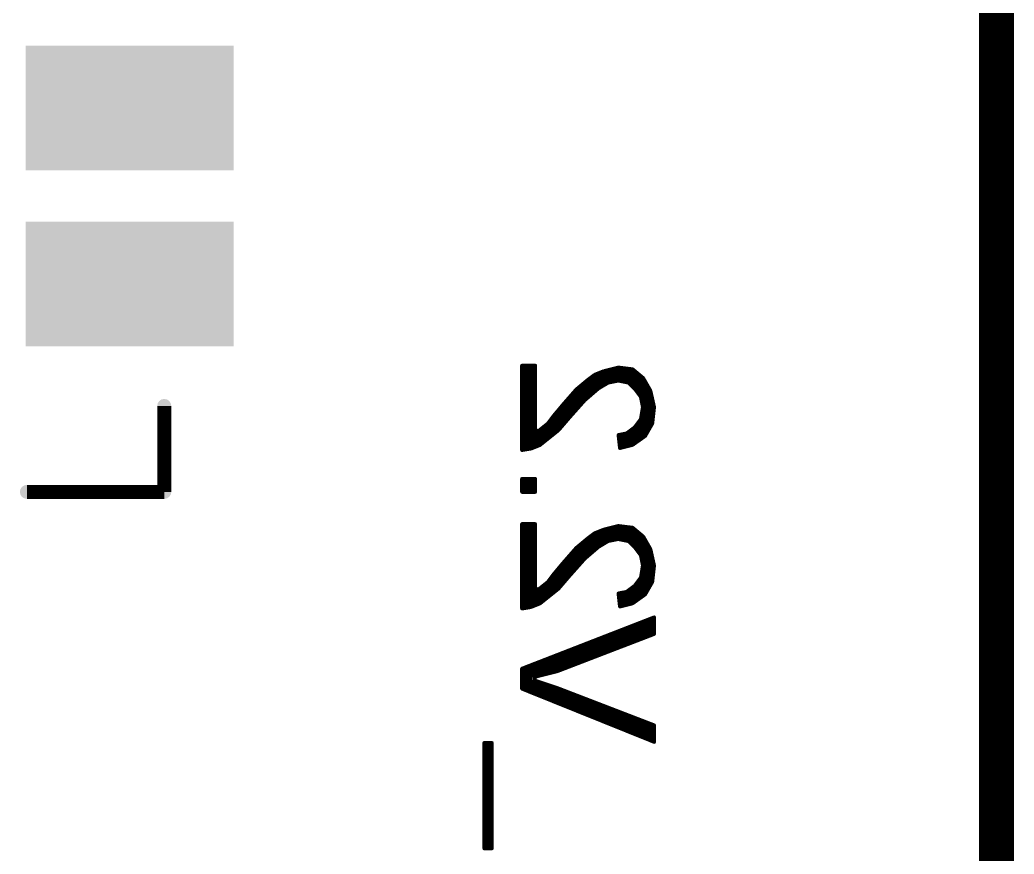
# Model space of a CAD drawing. Header units: millimetres. Extents: x 19.53 to 21.81, y 15.71 to 18.76.
# Drawn here: x 20.5889 to 20.8711, y 17.003 to 17.24 of the extents above; entities that cross this region are included whole.
import ezdxf

# ---------------------------------------------------------------- set-up
doc = ezdxf.new("R2010")
doc.units = ezdxf.units.MM
doc.layers.get('0').update_dxf_attribs({"linetype": 'CONTINUOUS', "lineweight": 0})
doc.layers.add('04_BOT_PHO', color=90, linetype='CONTINUOUS', lineweight=0)

# ---------------------------------------------------------------- blocks, each defined once
blk = doc.blocks.new('RECTANGLE_22')
blk.add_solid([(0.02953, 0.01771), (0.02953, -0.01772), (-0.02953, 0.01771), (-0.02953, -0.01772)])
blk = doc.blocks.new('ROUND_14')
h = blk.add_hatch(color=256)
edge = h.paths.add_edge_path(flags=0)
edge.add_arc((0, 0), 0.0005, 0, 360)
blk = doc.blocks.new('ROUND_15')
h = blk.add_hatch(color=256)
edge = h.paths.add_edge_path(flags=0)
edge.add_arc((0, 0), 0.002, 0, 360)

msp = doc.modelspace()

# ---------------------------------------------------------------- linework, layer by layer
at = {"layer": '04_BOT_PHO', "lineweight": 211}
for points, const_width in [([(20.86614, 15.79803), (20.86614, 18.75003)], 0.01), ([(20.86614, 15.75197), (20.86614, 18.1063)], 0.004), ([(20.73525, 17.14182), (20.73143, 17.14182)], 0.001), ([(20.73143, 17.14182), (20.73143, 17.11773)], 0.001), ([(20.732, 17.11782), (20.732, 17.14182)], 0.001), ([(20.733, 17.11799), (20.733, 17.14182)], 0.001), ([(20.734, 17.11816), (20.734, 17.14182)], 0.001), ([(20.735, 17.11855), (20.735, 17.14182)], 0.001), ([(20.73525, 17.12357), (20.73525, 17.14182)], 0.001), ([(20.75882, 17.14127), (20.75466, 17.14023)], 0.001), ([(20.756, 17.13691), (20.756, 17.14057)], 0.001), ([(20.757, 17.13711), (20.757, 17.14082)], 0.001), ([(20.758, 17.13731), (20.758, 17.14107)], 0.001), ([(20.76287, 17.14077), (20.75882, 17.14127)], 0.001), ([(20.759, 17.13743), (20.759, 17.14125)], 0.001), ([(20.76, 17.13723), (20.76, 17.14113)], 0.001), ([(20.761, 17.13703), (20.761, 17.141)], 0.001), ([(20.762, 17.1366), (20.762, 17.14088)], 0.001), ([(20.7659, 17.13824), (20.76287, 17.14077)], 0.001), ([(20.763, 17.1356), (20.763, 17.14066)], 0.001), ([(20.74999, 17.13764), (20.74682, 17.13499)], 0.001), ([(20.75207, 17.1392), (20.74999, 17.13764)], 0.001), ([(20.75, 17.13253), (20.75, 17.13764)], 0.001), ([(20.751, 17.13339), (20.751, 17.13839)], 0.001), ([(20.752, 17.13425), (20.752, 17.13914)], 0.001), ([(20.75466, 17.14023), (20.75207, 17.1392)], 0.001), ([(20.753, 17.13511), (20.753, 17.13957)], 0.001), ([(20.754, 17.13574), (20.754, 17.13997)], 0.001), ([(20.755, 17.13634), (20.755, 17.14032)], 0.001), ([(20.764, 17.13442), (20.764, 17.13982)], 0.001), ([(20.765, 17.13308), (20.765, 17.13899)], 0.001), ([(20.76796, 17.13463), (20.7659, 17.13824)], 0.001), ([(20.766, 17.12145), (20.766, 17.13807)], 0.001), ([(20.74682, 17.13499), (20.7431, 17.13074)], 0.001), ([(20.747, 17.12934), (20.747, 17.13515)], 0.001), ([(20.748, 17.13046), (20.748, 17.13598)], 0.001), ([(20.749, 17.13159), (20.749, 17.13681)], 0.001), ([(20.74936, 17.13198), (20.75311, 17.1352)], 0.001), ([(20.75311, 17.1352), (20.75317, 17.13525)], 0.001), ([(20.75317, 17.13525), (20.75585, 17.13685)], 0.001), ([(20.75585, 17.13685), (20.75601, 17.13691)], 0.001), ([(20.75601, 17.13691), (20.75869, 17.13745)], 0.001), ([(20.75869, 17.13745), (20.75889, 17.13745)], 0.001), ([(20.75889, 17.13745), (20.76157, 17.13691)], 0.001), ([(20.76157, 17.13691), (20.76182, 17.13678)], 0.001), ([(20.76182, 17.13678), (20.76343, 17.13517)], 0.001), ([(20.76343, 17.13517), (20.76348, 17.13512)], 0.001), ([(20.76348, 17.13512), (20.76508, 17.13297)], 0.001), ([(20.767, 17.12274), (20.767, 17.13632)], 0.001), ([(20.745, 17.12709), (20.745, 17.13292)], 0.001), ([(20.74502, 17.12711), (20.74931, 17.13194)], 0.001), ([(20.746, 17.12821), (20.746, 17.13406)], 0.001), ([(20.74931, 17.13194), (20.74936, 17.13198)], 0.001), ([(20.76508, 17.13297), (20.76517, 17.13277)], 0.001), ([(20.76517, 17.13277), (20.76571, 17.13009)], 0.001), ([(20.769, 17.12997), (20.76796, 17.13463)], 0.001), ([(20.768, 17.12449), (20.768, 17.13446)], 0.001), ([(20.62992, 17.13031), (20.62992, 17.10591)], 0.004), ([(20.7431, 17.13074), (20.74043, 17.12754)], 0.001), ([(20.742, 17.12359), (20.742, 17.12942)], 0.001), ([(20.743, 17.12475), (20.743, 17.13062)], 0.001), ([(20.744, 17.12592), (20.744, 17.13177)], 0.001), ([(20.76571, 17.12991), (20.76518, 17.1267)], 0.001), ([(20.76571, 17.13009), (20.76572, 17.13)], 0.001), ([(20.76572, 17.13), (20.76571, 17.12991)], 0.001), ([(20.76848, 17.12533), (20.769, 17.12997)], 0.001), ([(20.74043, 17.12754), (20.73883, 17.12541)], 0.001), ([(20.74, 17.12193), (20.74, 17.12697)], 0.001), ([(20.741, 17.12273), (20.741, 17.12822)], 0.001), ([(20.74183, 17.12339), (20.74502, 17.12711)], 0.001), ([(20.76508, 17.12648), (20.76348, 17.12434)], 0.001), ([(20.765, 17.12074), (20.765, 17.12637)], 0.001), ([(20.76518, 17.1267), (20.76508, 17.12648)], 0.001), ([(20.73607, 17.12318), (20.73525, 17.12357)], 0.001), ([(20.73874, 17.12532), (20.73607, 17.12318)], 0.001), ([(20.737, 17.11953), (20.737, 17.12392)], 0.001), ([(20.738, 17.12033), (20.738, 17.12472)], 0.001), ([(20.73883, 17.12541), (20.73874, 17.12532)], 0.001), ([(20.739, 17.12113), (20.739, 17.12563)], 0.001), ([(20.76338, 17.12424), (20.76123, 17.12263)], 0.001), ([(20.763, 17.11931), (20.763, 17.12396)], 0.001), ([(20.76348, 17.12434), (20.76338, 17.12424)], 0.001), ([(20.764, 17.12002), (20.764, 17.12504)], 0.001), ([(20.76645, 17.12177), (20.76848, 17.12533)], 0.001), ([(20.736, 17.11895), (20.736, 17.12313)], 0.001), ([(20.73657, 17.11918), (20.74183, 17.12339)], 0.001), ([(20.76103, 17.12254), (20.7588, 17.1221)], 0.001), ([(20.7588, 17.1221), (20.75922, 17.1183)], 0.001), ([(20.759, 17.12031), (20.759, 17.12214)], 0.001), ([(20.76, 17.11849), (20.76, 17.12234)], 0.001), ([(20.761, 17.11874), (20.761, 17.12254)], 0.001), ([(20.76123, 17.12263), (20.76103, 17.12254)], 0.001), ([(20.762, 17.11899), (20.762, 17.12321)], 0.001), ([(20.76286, 17.11921), (20.76645, 17.12177)], 0.001), ([(20.73143, 17.11773), (20.73401, 17.11816)], 0.001), ([(20.73401, 17.11816), (20.73657, 17.11918)], 0.001), ([(20.75922, 17.1183), (20.76286, 17.11921)], 0.001), ([(20.73525, 17.10967), (20.73143, 17.10967)], 0.001), ([(20.73143, 17.10967), (20.73143, 17.10585)], 0.001), ([(20.732, 17.10585), (20.732, 17.10967)], 0.001), ([(20.733, 17.10585), (20.733, 17.10967)], 0.001), ([(20.734, 17.10585), (20.734, 17.10967)], 0.001), ([(20.735, 17.10585), (20.735, 17.10967)], 0.001), ([(20.73525, 17.10585), (20.73525, 17.10967)], 0.001), ([(20.62992, 17.10591), (20.59094, 17.10591)], 0.004), ([(20.73143, 17.10585), (20.73525, 17.10585)], 0.001), ([(20.73525, 17.09682), (20.73143, 17.09682)], 0.001), ([(20.73143, 17.09682), (20.73143, 17.07273)], 0.001), ([(20.732, 17.07282), (20.732, 17.09682)], 0.001), ([(20.733, 17.07299), (20.733, 17.09682)], 0.001), ([(20.734, 17.07316), (20.734, 17.09682)], 0.001), ([(20.735, 17.07355), (20.735, 17.09682)], 0.001), ([(20.73525, 17.07857), (20.73525, 17.09682)], 0.001), ([(20.75466, 17.09523), (20.75207, 17.0942)], 0.001), ([(20.75882, 17.09627), (20.75466, 17.09523)], 0.001), ([(20.755, 17.09134), (20.755, 17.09532)], 0.001), ([(20.756, 17.09191), (20.756, 17.09557)], 0.001), ([(20.757, 17.09211), (20.757, 17.09582)], 0.001), ([(20.758, 17.09231), (20.758, 17.09607)], 0.001), ([(20.76287, 17.09577), (20.75882, 17.09627)], 0.001), ([(20.759, 17.09243), (20.759, 17.09625)], 0.001), ([(20.76, 17.09223), (20.76, 17.09613)], 0.001), ([(20.761, 17.09203), (20.761, 17.096)], 0.001), ([(20.762, 17.0916), (20.762, 17.09588)], 0.001), ([(20.7659, 17.09324), (20.76287, 17.09577)], 0.001), ([(20.763, 17.0906), (20.763, 17.09566)], 0.001), ([(20.74999, 17.09264), (20.74682, 17.08999)], 0.001), ([(20.75207, 17.0942), (20.74999, 17.09264)], 0.001), ([(20.75, 17.08753), (20.75, 17.09264)], 0.001), ([(20.751, 17.08839), (20.751, 17.09339)], 0.001), ([(20.752, 17.08925), (20.752, 17.09414)], 0.001), ([(20.753, 17.09011), (20.753, 17.09457)], 0.001), ([(20.754, 17.09074), (20.754, 17.09497)], 0.001), ([(20.75601, 17.09191), (20.75869, 17.09245)], 0.001), ([(20.75869, 17.09245), (20.75889, 17.09245)], 0.001), ([(20.75889, 17.09245), (20.76157, 17.09191)], 0.001), ([(20.764, 17.08942), (20.764, 17.09482)], 0.001), ([(20.765, 17.08808), (20.765, 17.09399)], 0.001), ([(20.76796, 17.08963), (20.7659, 17.09324)], 0.001), ([(20.766, 17.07645), (20.766, 17.09307)], 0.001), ([(20.74682, 17.08999), (20.7431, 17.08574)], 0.001), ([(20.747, 17.08434), (20.747, 17.09015)], 0.001), ([(20.748, 17.08546), (20.748, 17.09098)], 0.001), ([(20.749, 17.08659), (20.749, 17.09181)], 0.001), ([(20.74936, 17.08698), (20.75311, 17.0902)], 0.001), ([(20.75311, 17.0902), (20.75317, 17.09025)], 0.001), ([(20.75317, 17.09025), (20.75585, 17.09185)], 0.001), ([(20.75585, 17.09185), (20.75601, 17.09191)], 0.001), ([(20.76157, 17.09191), (20.76182, 17.09178)], 0.001), ([(20.76182, 17.09178), (20.76343, 17.09017)], 0.001), ([(20.76343, 17.09017), (20.76348, 17.09012)], 0.001), ([(20.76348, 17.09012), (20.76508, 17.08797)], 0.001), ([(20.767, 17.07774), (20.767, 17.09132)], 0.001), ([(20.769, 17.08497), (20.76796, 17.08963)], 0.001), ([(20.744, 17.08092), (20.744, 17.08677)], 0.001), ([(20.745, 17.08209), (20.745, 17.08792)], 0.001), ([(20.74502, 17.08211), (20.74931, 17.08694)], 0.001), ([(20.746, 17.08321), (20.746, 17.08906)], 0.001), ([(20.74931, 17.08694), (20.74936, 17.08698)], 0.001), ([(20.76508, 17.08797), (20.76517, 17.08777)], 0.001), ([(20.76517, 17.08777), (20.76571, 17.08509)], 0.001), ([(20.768, 17.07949), (20.768, 17.08946)], 0.001), ([(20.7431, 17.08574), (20.74043, 17.08254)], 0.001), ([(20.742, 17.07859), (20.742, 17.08442)], 0.001), ([(20.743, 17.07975), (20.743, 17.08562)], 0.001), ([(20.76571, 17.08491), (20.76518, 17.0817)], 0.001), ([(20.76571, 17.08509), (20.76572, 17.085)], 0.001), ([(20.76572, 17.085), (20.76571, 17.08491)], 0.001), ([(20.76848, 17.08033), (20.769, 17.08497)], 0.001), ([(20.74043, 17.08254), (20.73883, 17.08041)], 0.001), ([(20.74, 17.07693), (20.74, 17.08197)], 0.001), ([(20.741, 17.07773), (20.741, 17.08322)], 0.001), ([(20.74183, 17.07839), (20.74502, 17.08211)], 0.001), ([(20.76508, 17.08148), (20.76348, 17.07934)], 0.001), ([(20.765, 17.07574), (20.765, 17.08137)], 0.001), ([(20.76518, 17.0817), (20.76508, 17.08148)], 0.001), ([(20.73607, 17.07818), (20.73525, 17.07857)], 0.001), ([(20.73874, 17.08032), (20.73607, 17.07818)], 0.001), ([(20.73657, 17.07418), (20.74183, 17.07839)], 0.001), ([(20.737, 17.07453), (20.737, 17.07892)], 0.001), ([(20.738, 17.07533), (20.738, 17.07972)], 0.001), ([(20.73883, 17.08041), (20.73874, 17.08032)], 0.001), ([(20.739, 17.07613), (20.739, 17.08063)], 0.001), ([(20.76338, 17.07924), (20.76123, 17.07763)], 0.001), ([(20.763, 17.07431), (20.763, 17.07896)], 0.001), ([(20.76348, 17.07934), (20.76338, 17.07924)], 0.001), ([(20.764, 17.07502), (20.764, 17.08004)], 0.001), ([(20.76645, 17.07677), (20.76848, 17.08033)], 0.001), ([(20.736, 17.07395), (20.736, 17.07813)], 0.001), ([(20.76103, 17.07754), (20.7588, 17.0771)], 0.001), ([(20.7588, 17.0771), (20.75922, 17.0733)], 0.001), ([(20.759, 17.07531), (20.759, 17.07714)], 0.001), ([(20.76, 17.07349), (20.76, 17.07734)], 0.001), ([(20.761, 17.07374), (20.761, 17.07754)], 0.001), ([(20.76123, 17.07763), (20.76103, 17.07754)], 0.001), ([(20.762, 17.07399), (20.762, 17.07821)], 0.001), ([(20.76286, 17.07421), (20.76645, 17.07677)], 0.001), ([(20.73143, 17.07273), (20.73401, 17.07316)], 0.001), ([(20.73401, 17.07316), (20.73657, 17.07418)], 0.001), ([(20.75922, 17.0733), (20.76286, 17.07421)], 0.001), ([(20.769, 17.07034), (20.73143, 17.05573)], 0.001), ([(20.768, 17.06513), (20.768, 17.06995)], 0.001), ([(20.769, 17.06552), (20.769, 17.07034)], 0.001), ([(20.769, 17.06552), (20.769, 17.07033)], 0.001), ([(20.761, 17.06244), (20.761, 17.06722)], 0.001), ([(20.762, 17.06282), (20.762, 17.06761)], 0.001), ([(20.763, 17.06321), (20.763, 17.068)], 0.001), ([(20.764, 17.06359), (20.764, 17.06839)], 0.001), ([(20.765, 17.06398), (20.765, 17.06878)], 0.001), ([(20.766, 17.06436), (20.766, 17.06917)], 0.001), ([(20.767, 17.06475), (20.767, 17.06956)], 0.001), ([(20.7415, 17.05494), (20.769, 17.06552)], 0.001), ([(20.754, 17.05975), (20.754, 17.0645)], 0.001), ([(20.755, 17.06013), (20.755, 17.06489)], 0.001), ([(20.756, 17.06052), (20.756, 17.06528)], 0.001), ([(20.757, 17.0609), (20.757, 17.06567)], 0.001), ([(20.758, 17.06129), (20.758, 17.06606)], 0.001), ([(20.759, 17.06167), (20.759, 17.06645)], 0.001), ([(20.76, 17.06205), (20.76, 17.06683)], 0.001), ([(20.746, 17.05667), (20.746, 17.06139)], 0.001), ([(20.747, 17.05705), (20.747, 17.06178)], 0.001), ([(20.748, 17.05744), (20.748, 17.06217)], 0.001), ([(20.749, 17.05782), (20.749, 17.06256)], 0.001), ([(20.75, 17.05821), (20.75, 17.06295)], 0.001), ([(20.751, 17.05859), (20.751, 17.06333)], 0.001), ([(20.752, 17.05898), (20.752, 17.06372)], 0.001), ([(20.753, 17.05936), (20.753, 17.06411)], 0.001), ([(20.739, 17.05431), (20.739, 17.05867)], 0.001), ([(20.74, 17.05456), (20.74, 17.05906)], 0.001), ([(20.741, 17.05481), (20.741, 17.05945)], 0.001), ([(20.742, 17.05513), (20.742, 17.05983)], 0.001), ([(20.743, 17.05552), (20.743, 17.06022)], 0.001), ([(20.744, 17.0559), (20.744, 17.06061)], 0.001), ([(20.745, 17.05629), (20.745, 17.061)], 0.001), ([(20.73143, 17.05573), (20.73143, 17.04998)], 0.001), ([(20.732, 17.04975), (20.732, 17.05595)], 0.001), ([(20.733, 17.04934), (20.733, 17.05633)], 0.001), ([(20.734, 17.04894), (20.734, 17.05672)], 0.001), ([(20.735, 17.0533), (20.735, 17.05711)], 0.001), ([(20.736, 17.05356), (20.736, 17.0575)], 0.001), ([(20.737, 17.05381), (20.737, 17.05789)], 0.001), ([(20.738, 17.05406), (20.738, 17.05828)], 0.001), ([(20.73506, 17.05238), (20.7351, 17.05334)], 0.001), ([(20.7351, 17.05334), (20.7415, 17.05494)], 0.001), ([(20.735, 17.04854), (20.735, 17.0524)], 0.001), ([(20.74148, 17.05024), (20.73506, 17.05238)], 0.001), ([(20.736, 17.04814), (20.736, 17.05207)], 0.001), ([(20.737, 17.04773), (20.737, 17.05173)], 0.001), ([(20.738, 17.04733), (20.738, 17.0514)], 0.001), ([(20.739, 17.04693), (20.739, 17.05107)], 0.001), ([(20.74, 17.04653), (20.74, 17.05073)], 0.001), ([(20.741, 17.04612), (20.741, 17.0504)], 0.001), ([(20.769, 17.03965), (20.74148, 17.05024)], 0.001), ([(20.73143, 17.04998), (20.769, 17.03484)], 0.001), ([(20.742, 17.04572), (20.742, 17.05004)], 0.001), ([(20.743, 17.04532), (20.743, 17.04965)], 0.001), ([(20.744, 17.04491), (20.744, 17.04927)], 0.001), ([(20.745, 17.04451), (20.745, 17.04888)], 0.001), ([(20.746, 17.04411), (20.746, 17.0485)], 0.001), ([(20.747, 17.04371), (20.747, 17.04812)], 0.001), ([(20.748, 17.0433), (20.748, 17.04773)], 0.001), ([(20.749, 17.0429), (20.749, 17.04735)], 0.001), ([(20.75, 17.0425), (20.75, 17.04696)], 0.001), ([(20.751, 17.04209), (20.751, 17.04658)], 0.001), ([(20.752, 17.04169), (20.752, 17.04619)], 0.001), ([(20.753, 17.04129), (20.753, 17.04581)], 0.001), ([(20.754, 17.04089), (20.754, 17.04542)], 0.001), ([(20.755, 17.04048), (20.755, 17.04504)], 0.001), ([(20.756, 17.04008), (20.756, 17.04465)], 0.001), ([(20.757, 17.03968), (20.757, 17.04427)], 0.001), ([(20.758, 17.03928), (20.758, 17.04388)], 0.001), ([(20.759, 17.03887), (20.759, 17.0435)], 0.001), ([(20.76, 17.03847), (20.76, 17.04312)], 0.001), ([(20.761, 17.03807), (20.761, 17.04273)], 0.001), ([(20.762, 17.03766), (20.762, 17.04235)], 0.001), ([(20.763, 17.03726), (20.763, 17.04196)], 0.001), ([(20.764, 17.03686), (20.764, 17.04158)], 0.001), ([(20.765, 17.03646), (20.765, 17.04119)], 0.001), ([(20.766, 17.03605), (20.766, 17.04081)], 0.001), ([(20.767, 17.03565), (20.767, 17.04042)], 0.001), ([(20.768, 17.03525), (20.768, 17.04004)], 0.001), ([(20.769, 17.03484), (20.769, 17.03965)], 0.001), ([(20.769, 17.03484), (20.769, 17.03965)], 0.001), ([(20.72293, 17.03467), (20.72072, 17.03467)], 0.001), ([(20.72072, 17.03467), (20.72072, 17.0046)], 0.001), ([(20.721, 17.0046), (20.721, 17.03467)], 0.001), ([(20.722, 17.0046), (20.722, 17.03467)], 0.001), ([(20.72293, 17.0046), (20.72293, 17.03467)], 0.001), ([(20.72072, 17.0046), (20.72293, 17.0046)], 0.001)]:
    msp.add_lwpolyline(points, dxfattribs=dict(at, const_width=const_width))

# ---------------------------------------------------------------- block references
at = {"layer": '04_BOT_PHO'}
for name, p in [('RECTANGLE_22', (20.62008, 17.21496)), ('RECTANGLE_22', (20.62008, 17.16496)), ('ROUND_14', (20.73143, 17.14182)), ('ROUND_14', (20.732, 17.14182)), ('ROUND_14', (20.733, 17.14182)), ('ROUND_14', (20.734, 17.14182)), ('ROUND_14', (20.735, 17.14182)), ('ROUND_14', (20.73525, 17.14182)), ('ROUND_14', (20.756, 17.14057)), ('ROUND_14', (20.757, 17.14082)), ('ROUND_14', (20.758, 17.14107)), ('ROUND_14', (20.75882, 17.14127)), ('ROUND_14', (20.759, 17.14125)), ('ROUND_14', (20.76, 17.14113)), ('ROUND_14', (20.761, 17.141)), ('ROUND_14', (20.762, 17.14088)), ('ROUND_14', (20.76287, 17.14077)), ('ROUND_14', (20.763, 17.14066)), ('ROUND_14', (20.74999, 17.13764)), ('ROUND_14', (20.75, 17.13764)), ('ROUND_14', (20.751, 17.13839)), ('ROUND_14', (20.752, 17.13914)), ('ROUND_14', (20.75207, 17.1392)), ('ROUND_14', (20.753, 17.13957)), ('ROUND_14', (20.754, 17.13997)), ('ROUND_14', (20.75466, 17.14023)), ('ROUND_14', (20.755, 17.14032)), ('ROUND_14', (20.764, 17.13982)), ('ROUND_14', (20.765, 17.13899)), ('ROUND_14', (20.7659, 17.13824)), ('ROUND_14', (20.766, 17.13807)), ('ROUND_14', (20.74682, 17.13499)), ('ROUND_14', (20.747, 17.13515)), ('ROUND_14', (20.748, 17.13598)), ('ROUND_14', (20.749, 17.13681)), ('ROUND_14', (20.753, 17.13511)), ('ROUND_14', (20.75311, 17.1352)), ('ROUND_14', (20.75317, 17.13525)), ('ROUND_14', (20.75317, 17.13525)), ('ROUND_14', (20.754, 17.13574)), ('ROUND_14', (20.755, 17.13634)), ('ROUND_14', (20.75585, 17.13685)), ('ROUND_14', (20.756, 17.13691)), ('ROUND_14', (20.75601, 17.13691)), ('ROUND_14', (20.757, 17.13711)), ('ROUND_14', (20.758, 17.13731)), ('ROUND_14', (20.75869, 17.13745)), ('ROUND_14', (20.75889, 17.13745)), ('ROUND_14', (20.759, 17.13743)), ('ROUND_14', (20.76, 17.13723)), ('ROUND_14', (20.761, 17.13703)), ('ROUND_14', (20.76157, 17.13691)), ('ROUND_14', (20.76182, 17.13678)), ('ROUND_14', (20.762, 17.1366)), ('ROUND_14', (20.763, 17.1356)), ('ROUND_14', (20.76343, 17.13517)), ('ROUND_14', (20.76348, 17.13512)), ('ROUND_14', (20.767, 17.13632)), ('ROUND_14', (20.745, 17.13292)), ('ROUND_14', (20.746, 17.13406)), ('ROUND_14', (20.74931, 17.13194)), ('ROUND_14', (20.74936, 17.13198)), ('ROUND_14', (20.75, 17.13253)), ('ROUND_14', (20.751, 17.13339)), ('ROUND_14', (20.752, 17.13425)), ('ROUND_14', (20.764, 17.13442)), ('ROUND_14', (20.765, 17.13308)), ('ROUND_14', (20.76508, 17.13297)), ('ROUND_14', (20.76517, 17.13277)), ('ROUND_14', (20.76796, 17.13463)), ('ROUND_14', (20.768, 17.13446)), ('ROUND_15', (20.62992, 17.13031)), ('ROUND_14', (20.742, 17.12942)), ('ROUND_14', (20.743, 17.13062)), ('ROUND_14', (20.7431, 17.13074)), ('ROUND_14', (20.744, 17.13177)), ('ROUND_14', (20.747, 17.12934)), ('ROUND_14', (20.748, 17.13046)), ('ROUND_14', (20.749, 17.13159)), ('ROUND_14', (20.76571, 17.13009)), ('ROUND_14', (20.76571, 17.12991)), ('ROUND_14', (20.76572, 17.13)), ('ROUND_14', (20.769, 17.12997)), ('ROUND_14', (20.769, 17.12997)), ('ROUND_14', (20.74, 17.12697)), ('ROUND_14', (20.74043, 17.12754)), ('ROUND_14', (20.741, 17.12822)), ('ROUND_14', (20.745, 17.12709)), ('ROUND_14', (20.74502, 17.12711)), ('ROUND_14', (20.746, 17.12821)), ('ROUND_14', (20.765, 17.12637)), ('ROUND_14', (20.76508, 17.12648)), ('ROUND_14', (20.76518, 17.1267)), ('ROUND_14', (20.73525, 17.12357)), ('ROUND_14', (20.737, 17.12392)), ('ROUND_14', (20.738, 17.12472)), ('ROUND_14', (20.73874, 17.12532)), ('ROUND_14', (20.73883, 17.12541)), ('ROUND_14', (20.739, 17.12563)), ('ROUND_14', (20.742, 17.12359)), ('ROUND_14', (20.743, 17.12475)), ('ROUND_14', (20.744, 17.12592)), ('ROUND_14', (20.763, 17.12396)), ('ROUND_14', (20.76338, 17.12424)), ('ROUND_14', (20.76348, 17.12434)), ('ROUND_14', (20.764, 17.12504)), ('ROUND_14', (20.768, 17.12449)), ('ROUND_14', (20.76848, 17.12533)), ('ROUND_14', (20.736, 17.12313)), ('ROUND_14', (20.73607, 17.12318)), ('ROUND_14', (20.739, 17.12113)), ('ROUND_14', (20.74, 17.12193)), ('ROUND_14', (20.741, 17.12273)), ('ROUND_14', (20.74183, 17.12339)), ('ROUND_14', (20.7588, 17.1221)), ('ROUND_14', (20.759, 17.12214)), ('ROUND_14', (20.76, 17.12234)), ('ROUND_14', (20.761, 17.12254)), ('ROUND_14', (20.76103, 17.12254)), ('ROUND_14', (20.76123, 17.12263)), ('ROUND_14', (20.762, 17.12321)), ('ROUND_14', (20.765, 17.12074)), ('ROUND_14', (20.766, 17.12145)), ('ROUND_14', (20.76645, 17.12177)), ('ROUND_14', (20.767, 17.12274)), ('ROUND_14', (20.732, 17.11782)), ('ROUND_14', (20.733, 17.11799)), ('ROUND_14', (20.734, 17.11816)), ('ROUND_14', (20.73401, 17.11816)), ('ROUND_14', (20.735, 17.11855)), ('ROUND_14', (20.736, 17.11895)), ('ROUND_14', (20.73657, 17.11918)), ('ROUND_14', (20.737, 17.11953)), ('ROUND_14', (20.738, 17.12033)), ('ROUND_14', (20.759, 17.12031)), ('ROUND_14', (20.75922, 17.1183)), ('ROUND_14', (20.76, 17.11849)), ('ROUND_14', (20.761, 17.11874)), ('ROUND_14', (20.762, 17.11899)), ('ROUND_14', (20.76286, 17.11921)), ('ROUND_14', (20.763, 17.11931)), ('ROUND_14', (20.764, 17.12002)), ('ROUND_14', (20.73143, 17.11773)), ('ROUND_14', (20.73143, 17.10967)), ('ROUND_14', (20.732, 17.10967)), ('ROUND_14', (20.733, 17.10967)), ('ROUND_14', (20.734, 17.10967)), ('ROUND_14', (20.735, 17.10967)), ('ROUND_14', (20.73525, 17.10967)), ('ROUND_14', (20.73525, 17.10967)), ('ROUND_15', (20.59094, 17.10591)), ('ROUND_15', (20.62992, 17.10591)), ('ROUND_14', (20.73143, 17.10585)), ('ROUND_14', (20.732, 17.10585)), ('ROUND_14', (20.733, 17.10585)), ('ROUND_14', (20.734, 17.10585)), ('ROUND_14', (20.735, 17.10585)), ('ROUND_14', (20.73525, 17.10585)), ('ROUND_14', (20.73143, 17.09682)), ('ROUND_14', (20.732, 17.09682)), ('ROUND_14', (20.733, 17.09682)), ('ROUND_14', (20.734, 17.09682)), ('ROUND_14', (20.735, 17.09682)), ('ROUND_14', (20.73525, 17.09682)), ('ROUND_14', (20.75466, 17.09523)), ('ROUND_14', (20.755, 17.09532)), ('ROUND_14', (20.756, 17.09557)), ('ROUND_14', (20.757, 17.09582)), ('ROUND_14', (20.758, 17.09607)), ('ROUND_14', (20.75882, 17.09627)), ('ROUND_14', (20.759, 17.09625)), ('ROUND_14', (20.76, 17.09613)), ('ROUND_14', (20.761, 17.096)), ('ROUND_14', (20.762, 17.09588)), ('ROUND_14', (20.76287, 17.09577)), ('ROUND_14', (20.763, 17.09566)), ('ROUND_14', (20.74999, 17.09264)), ('ROUND_14', (20.75, 17.09264)), ('ROUND_14', (20.751, 17.09339)), ('ROUND_14', (20.752, 17.09414)), ('ROUND_14', (20.75207, 17.0942)), ('ROUND_14', (20.753, 17.09457)), ('ROUND_14', (20.754, 17.09497)), ('ROUND_14', (20.75869, 17.09245)), ('ROUND_14', (20.75889, 17.09245)), ('ROUND_14', (20.759, 17.09243)), ('ROUND_14', (20.764, 17.09482)), ('ROUND_14', (20.765, 17.09399)), ('ROUND_14', (20.7659, 17.09324)), ('ROUND_14', (20.766, 17.09307)), ('ROUND_14', (20.74682, 17.08999)), ('ROUND_14', (20.747, 17.09015)), ('ROUND_14', (20.748, 17.09098)), ('ROUND_14', (20.749, 17.09181)), ('ROUND_14', (20.753, 17.09011)), ('ROUND_14', (20.75311, 17.0902)), ('ROUND_14', (20.75317, 17.09025)), ('ROUND_14', (20.75317, 17.09025)), ('ROUND_14', (20.754, 17.09074)), ('ROUND_14', (20.755, 17.09134)), ('ROUND_14', (20.75585, 17.09185)), ('ROUND_14', (20.756, 17.09191)), ('ROUND_14', (20.75601, 17.09191)), ('ROUND_14', (20.757, 17.09211)), ('ROUND_14', (20.758, 17.09231)), ('ROUND_14', (20.76, 17.09223)), ('ROUND_14', (20.761, 17.09203)), ('ROUND_14', (20.76157, 17.09191)), ('ROUND_14', (20.76182, 17.09178)), ('ROUND_14', (20.762, 17.0916)), ('ROUND_14', (20.763, 17.0906)), ('ROUND_14', (20.76343, 17.09017)), ('ROUND_14', (20.76348, 17.09012)), ('ROUND_14', (20.767, 17.09132)), ('ROUND_14', (20.76796, 17.08963)), ('ROUND_14', (20.744, 17.08677)), ('ROUND_14', (20.745, 17.08792)), ('ROUND_14', (20.746, 17.08906)), ('ROUND_14', (20.74931, 17.08694)), ('ROUND_14', (20.74936, 17.08698)), ('ROUND_14', (20.75, 17.08753)), ('ROUND_14', (20.751, 17.08839)), ('ROUND_14', (20.752, 17.08925)), ('ROUND_14', (20.764, 17.08942)), ('ROUND_14', (20.765, 17.08808)), ('ROUND_14', (20.76508, 17.08797)), ('ROUND_14', (20.76517, 17.08777)), ('ROUND_14', (20.768, 17.08946)), ('ROUND_14', (20.742, 17.08442)), ('ROUND_14', (20.743, 17.08562)), ('ROUND_14', (20.7431, 17.08574)), ('ROUND_14', (20.747, 17.08434)), ('ROUND_14', (20.748, 17.08546)), ('ROUND_14', (20.749, 17.08659)), ('ROUND_14', (20.76571, 17.08509)), ('ROUND_14', (20.76571, 17.08491)), ('ROUND_14', (20.76572, 17.085)), ('ROUND_14', (20.769, 17.08497)), ('ROUND_14', (20.769, 17.08497)), ('ROUND_14', (20.74, 17.08197)), ('ROUND_14', (20.74043, 17.08254)), ('ROUND_14', (20.741, 17.08322)), ('ROUND_14', (20.745, 17.08209)), ('ROUND_14', (20.74502, 17.08211)), ('ROUND_14', (20.746, 17.08321)), ('ROUND_14', (20.765, 17.08137)), ('ROUND_14', (20.76508, 17.08148)), ('ROUND_14', (20.76518, 17.0817)), ('ROUND_14', (20.73525, 17.07857)), ('ROUND_14', (20.737, 17.07892)), ('ROUND_14', (20.738, 17.07972)), ('ROUND_14', (20.73874, 17.08032)), ('ROUND_14', (20.73883, 17.08041)), ('ROUND_14', (20.739, 17.08063)), ('ROUND_14', (20.74183, 17.07839)), ('ROUND_14', (20.742, 17.07859)), ('ROUND_14', (20.743, 17.07975)), ('ROUND_14', (20.744, 17.08092)), ('ROUND_14', (20.763, 17.07896)), ('ROUND_14', (20.76338, 17.07924)), ('ROUND_14', (20.76348, 17.07934)), ('ROUND_14', (20.764, 17.08004)), ('ROUND_14', (20.768, 17.07949)), ('ROUND_14', (20.76848, 17.08033)), ('ROUND_14', (20.736, 17.07813)), ('ROUND_14', (20.73607, 17.07818)), ('ROUND_14', (20.739, 17.07613)), ('ROUND_14', (20.74, 17.07693)), ('ROUND_14', (20.741, 17.07773)), ('ROUND_14', (20.7588, 17.0771)), ('ROUND_14', (20.759, 17.07714)), ('ROUND_14', (20.76, 17.07734)), ('ROUND_14', (20.761, 17.07754)), ('ROUND_14', (20.76103, 17.07754)), ('ROUND_14', (20.76123, 17.07763)), ('ROUND_14', (20.762, 17.07821)), ('ROUND_14', (20.765, 17.07574)), ('ROUND_14', (20.766, 17.07645)), ('ROUND_14', (20.76645, 17.07677)), ('ROUND_14', (20.767, 17.07774)), ('ROUND_14', (20.73143, 17.07273)), ('ROUND_14', (20.732, 17.07282)), ('ROUND_14', (20.733, 17.07299)), ('ROUND_14', (20.734, 17.07316)), ('ROUND_14', (20.73401, 17.07316)), ('ROUND_14', (20.735, 17.07355)), ('ROUND_14', (20.736, 17.07395)), ('ROUND_14', (20.73657, 17.07418)), ('ROUND_14', (20.737, 17.07453)), ('ROUND_14', (20.738, 17.07533)), ('ROUND_14', (20.759, 17.07531)), ('ROUND_14', (20.75922, 17.0733)), ('ROUND_14', (20.76, 17.07349)), ('ROUND_14', (20.761, 17.07374)), ('ROUND_14', (20.762, 17.07399)), ('ROUND_14', (20.76286, 17.07421)), ('ROUND_14', (20.763, 17.07431)), ('ROUND_14', (20.764, 17.07502)), ('ROUND_14', (20.768, 17.06995)), ('ROUND_14', (20.769, 17.07034)), ('ROUND_14', (20.769, 17.07034)), ('ROUND_14', (20.769, 17.07033)), ('ROUND_14', (20.761, 17.06722)), ('ROUND_14', (20.762, 17.06761)), ('ROUND_14', (20.763, 17.068)), ('ROUND_14', (20.764, 17.06839)), ('ROUND_14', (20.765, 17.06878)), ('ROUND_14', (20.766, 17.06917)), ('ROUND_14', (20.767, 17.06956)), ('ROUND_14', (20.754, 17.0645)), ('ROUND_14', (20.755, 17.06489)), ('ROUND_14', (20.756, 17.06528)), ('ROUND_14', (20.757, 17.06567)), ('ROUND_14', (20.758, 17.06606)), ('ROUND_14', (20.759, 17.06645)), ('ROUND_14', (20.76, 17.06683)), ('ROUND_14', (20.766, 17.06436)), ('ROUND_14', (20.767, 17.06475)), ('ROUND_14', (20.768, 17.06513)), ('ROUND_14', (20.769, 17.06552)), ('ROUND_14', (20.769, 17.06552)), ('ROUND_14', (20.746, 17.06139)), ('ROUND_14', (20.747, 17.06178)), ('ROUND_14', (20.748, 17.06217)), ('ROUND_14', (20.749, 17.06256)), ('ROUND_14', (20.75, 17.06295)), ('ROUND_14', (20.751, 17.06333)), ('ROUND_14', (20.752, 17.06372)), ('ROUND_14', (20.753, 17.06411)), ('ROUND_14', (20.759, 17.06167)), ('ROUND_14', (20.76, 17.06205)), ('ROUND_14', (20.761, 17.06244)), ('ROUND_14', (20.762, 17.06282)), ('ROUND_14', (20.763, 17.06321)), ('ROUND_14', (20.764, 17.06359)), ('ROUND_14', (20.765, 17.06398)), ('ROUND_14', (20.739, 17.05867)), ('ROUND_14', (20.74, 17.05906)), ('ROUND_14', (20.741, 17.05945)), ('ROUND_14', (20.742, 17.05983)), ('ROUND_14', (20.743, 17.06022)), ('ROUND_14', (20.744, 17.06061)), ('ROUND_14', (20.745, 17.061)), ('ROUND_14', (20.751, 17.05859)), ('ROUND_14', (20.752, 17.05898)), ('ROUND_14', (20.753, 17.05936)), ('ROUND_14', (20.754, 17.05975)), ('ROUND_14', (20.755, 17.06013)), ('ROUND_14', (20.756, 17.06052)), ('ROUND_14', (20.757, 17.0609)), ('ROUND_14', (20.758, 17.06129)), ('ROUND_14', (20.73143, 17.05573)), ('ROUND_14', (20.732, 17.05595)), ('ROUND_14', (20.733, 17.05633)), ('ROUND_14', (20.734, 17.05672)), ('ROUND_14', (20.735, 17.05711)), ('ROUND_14', (20.736, 17.0575)), ('ROUND_14', (20.737, 17.05789)), ('ROUND_14', (20.738, 17.05828)), ('ROUND_14', (20.744, 17.0559)), ('ROUND_14', (20.745, 17.05629)), ('ROUND_14', (20.746, 17.05667)), ('ROUND_14', (20.747, 17.05705)), ('ROUND_14', (20.748, 17.05744)), ('ROUND_14', (20.749, 17.05782)), ('ROUND_14', (20.75, 17.05821)), ('ROUND_14', (20.735, 17.0533)), ('ROUND_14', (20.7351, 17.05334)), ('ROUND_14', (20.736, 17.05356)), ('ROUND_14', (20.737, 17.05381)), ('ROUND_14', (20.738, 17.05406)), ('ROUND_14', (20.739, 17.05431)), ('ROUND_14', (20.74, 17.05456)), ('ROUND_14', (20.741, 17.05481)), ('ROUND_14', (20.7415, 17.05494)), ('ROUND_14', (20.742, 17.05513)), ('ROUND_14', (20.743, 17.05552)), ('ROUND_14', (20.735, 17.0524)), ('ROUND_14', (20.73506, 17.05238)), ('ROUND_14', (20.736, 17.05207)), ('ROUND_14', (20.737, 17.05173)), ('ROUND_14', (20.738, 17.0514)), ('ROUND_14', (20.739, 17.05107)), ('ROUND_14', (20.74, 17.05073)), ('ROUND_14', (20.741, 17.0504)), ('ROUND_14', (20.74148, 17.05024)), ('ROUND_14', (20.73143, 17.04998)), ('ROUND_14', (20.732, 17.04975)), ('ROUND_14', (20.733, 17.04934)), ('ROUND_14', (20.734, 17.04894)), ('ROUND_14', (20.735, 17.04854)), ('ROUND_14', (20.736, 17.04814)), ('ROUND_14', (20.737, 17.04773)), ('ROUND_14', (20.738, 17.04733)), ('ROUND_14', (20.742, 17.05004)), ('ROUND_14', (20.743, 17.04965)), ('ROUND_14', (20.744, 17.04927)), ('ROUND_14', (20.745, 17.04888)), ('ROUND_14', (20.746, 17.0485)), ('ROUND_14', (20.747, 17.04812)), ('ROUND_14', (20.748, 17.04773)), ('ROUND_14', (20.749, 17.04735)), ('ROUND_14', (20.739, 17.04693)), ('ROUND_14', (20.74, 17.04653)), ('ROUND_14', (20.741, 17.04612)), ('ROUND_14', (20.742, 17.04572)), ('ROUND_14', (20.743, 17.04532)), ('ROUND_14', (20.744, 17.04491)), ('ROUND_14', (20.745, 17.04451)), ('ROUND_14', (20.75, 17.04696)), ('ROUND_14', (20.751, 17.04658)), ('ROUND_14', (20.752, 17.04619)), ('ROUND_14', (20.753, 17.04581)), ('ROUND_14', (20.754, 17.04542)), ('ROUND_14', (20.755, 17.04504)), ('ROUND_14', (20.756, 17.04465)), ('ROUND_14', (20.746, 17.04411)), ('ROUND_14', (20.747, 17.04371)), ('ROUND_14', (20.748, 17.0433)), ('ROUND_14', (20.749, 17.0429)), ('ROUND_14', (20.75, 17.0425)), ('ROUND_14', (20.751, 17.04209)), ('ROUND_14', (20.752, 17.04169)), ('ROUND_14', (20.757, 17.04427)), ('ROUND_14', (20.758, 17.04388)), ('ROUND_14', (20.759, 17.0435)), ('ROUND_14', (20.76, 17.04312)), ('ROUND_14', (20.761, 17.04273)), ('ROUND_14', (20.762, 17.04235)), ('ROUND_14', (20.763, 17.04196)), ('ROUND_14', (20.753, 17.04129)), ('ROUND_14', (20.754, 17.04089)), ('ROUND_14', (20.755, 17.04048)), ('ROUND_14', (20.756, 17.04008)), ('ROUND_14', (20.757, 17.03968)), ('ROUND_14', (20.758, 17.03928)), ('ROUND_14', (20.759, 17.03887)), ('ROUND_14', (20.764, 17.04158)), ('ROUND_14', (20.765, 17.04119)), ('ROUND_14', (20.766, 17.04081)), ('ROUND_14', (20.767, 17.04042)), ('ROUND_14', (20.768, 17.04004)), ('ROUND_14', (20.769, 17.03965)), ('ROUND_14', (20.769, 17.03965)), ('ROUND_14', (20.76, 17.03847)), ('ROUND_14', (20.761, 17.03807)), ('ROUND_14', (20.762, 17.03766)), ('ROUND_14', (20.763, 17.03726)), ('ROUND_14', (20.764, 17.03686)), ('ROUND_14', (20.765, 17.03646)), ('ROUND_14', (20.766, 17.03605)), ('ROUND_14', (20.72072, 17.03467)), ('ROUND_14', (20.721, 17.03467)), ('ROUND_14', (20.722, 17.03467)), ('ROUND_14', (20.72293, 17.03467)), ('ROUND_14', (20.72293, 17.03467)), ('ROUND_14', (20.767, 17.03565)), ('ROUND_14', (20.768, 17.03525)), ('ROUND_14', (20.769, 17.03484)), ('ROUND_14', (20.769, 17.03484)), ('ROUND_14', (20.72072, 17.0046)), ('ROUND_14', (20.721, 17.0046)), ('ROUND_14', (20.722, 17.0046)), ('ROUND_14', (20.72293, 17.0046))]:
    msp.add_blockref(name, p, dxfattribs=at)

doc.saveas('drawing.dxf')
